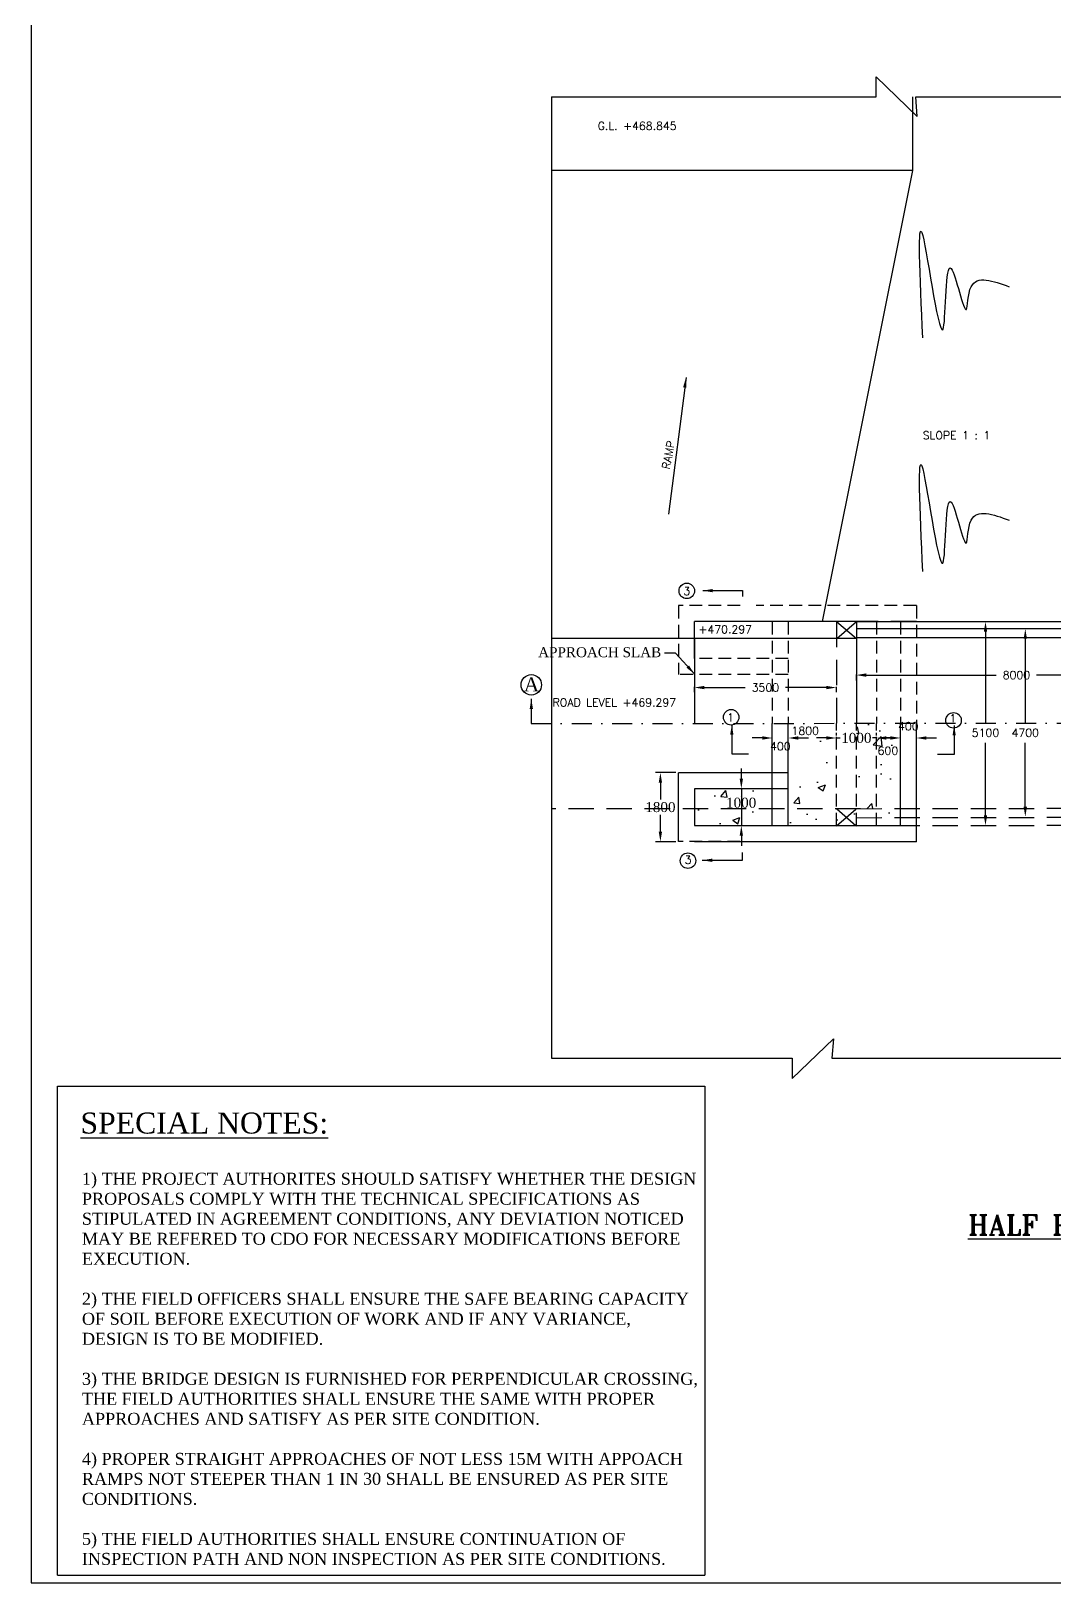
# Model space of a CAD drawing. Header units: millimetres. Extents: x 173 to 1182, y 876 to 1915.
# Drawn here: x 173.3 to 429.1, y 876.3 to 1264.2 of the extents above; entities that cross this region are included whole.
import ezdxf
from ezdxf.enums import TextEntityAlignment as Align

# ---------------------------------------------------------------- set-up
doc = ezdxf.new("R2010")
doc.units = ezdxf.units.MM
doc.linetypes.add('DASHDOTX2', pattern=[2, 1, -0.5, 0, -0.5])
doc.linetypes.add('HIDDEN', pattern=[9.525, 6.35, -3.175])
doc.styles.add('ROMANS', font='romans')
doc.styles.add('ROMANT', font='romant')
doc.styles.get("Standard").update_dxf_attribs({"font": 'times.ttf'})
doc.styles.add('TIMES NEW ROMAN', font='times.ttf')
doc.dimstyles.new('ISO-25', dxfattribs={"dimtxt": 2.5, "dimasz": 2.5, "dimexe": 1.25, "dimexo": 0.625, "dimtad": 0, "dimtih": 1, "dimtoh": 1, "dimlfac": 100, "dimtxsty": 'TIMES NEW ROMAN', "dimcen": 2.5, "dimadec": 0, "dimazin": 0, "dimtfac": 1, "dimtmove": 0, "dimatfit": 3, "dimfxl": 1, "dimarcsym": 0})
doc.dimstyles.get("Standard").update_dxf_attribs({"dimtxt": 2, "dimasz": 2.5, "dimexe": 0.18, "dimexo": 0.18, "dimgap": 1.5, "dimtad": 0, "dimtih": 1, "dimtoh": 1, "dimdec": 0, "dimlfac": 100, "dimzin": 0, "dimdsep": 46, "dimtxsty": 'ROMANS', "dimcen": 0.09, "dimadec": 0, "dimazin": 0, "dimtfac": 1, "dimtdec": 0, "dimtofl": 0, "dimtmove": 1, "dimatfit": 1, "dimfxl": 1, "dimtolj": 1, "dimtzin": 0, "dimarcsym": 0})
doc.dimstyles.new('STANDARD$0', dxfattribs={"dimscale": 88.888889, "dimtxt": 0.02, "dimasz": 0.02, "dimexe": 0.1, "dimexo": 0.1, "dimgap": 0.09, "dimtad": 2, "dimtih": 1, "dimtoh": 1, "dimdec": 0, "dimzin": 1, "dimdsep": 46, "dimtxsty": 'Standard', "dimcen": 0.09, "dimadec": 0, "dimazin": 0, "dimtfac": 1, "dimtdec": 4, "dimtofl": 0, "dimtmove": 0, "dimatfit": 3, "dimfxl": 1, "dimtolj": 1, "dimtzin": 1, "dimarcsym": 0})

# ---------------------------------------------------------------- blocks, each defined once
blk = doc.blocks.new('A$C697F229C')
at = {"style": 'ROMANT'}
blk.add_text('%%UHALF PLAN AT TOP AND HALF PLAN AT BOTTOM', height=5, dxfattribs=at).set_placement((100.38, 1), align=Align.CENTER)
blk = doc.blocks.new('*D70')
at = {"color": 0, "lineweight": -2, "transparency": 16777216}
for p, q in [((421.73, 1112.28), (421.73, 1091.28)), ((421.73, 1070.28), (421.73, 1086.28))]:
    blk.add_line(p, q, dxfattribs=at)
at = {"color": 0, "transparency": 16777216}
for points in [[(421.32, 1112.28), (422.15, 1112.28), (421.73, 1114.78)], [(421.32, 1070.28), (422.15, 1070.28), (421.73, 1067.78)]]:
    blk.add_solid(points, dxfattribs=at)
at = {"layer": 'Defpoints', "color": 0, "transparency": 16777216}
for p in [(421.73, 1114.78), (421.73, 1067.78), (421.73, 1067.78)]:
    blk.add_point(p, dxfattribs=at)
at = {"color": 0, "transparency": 16777216, "insert": (421.73, 1088.78), "char_height": 2, "attachment_point": 5, "style": 'ROMANS'}
blk.add_mtext('\\A1;4700', dxfattribs=at)
blk = doc.blocks.new('*D71')
at = {"color": 0, "lineweight": -2, "transparency": 16777216}
for p, q in [((409.88, 1116.56), (411.96, 1116.56)), ((411.78, 1114.06), (411.78, 1091.28)), ((411.78, 1068.11), (411.78, 1086.28)), ((409.88, 1065.61), (411.96, 1065.61))]:
    blk.add_line(p, q, dxfattribs=at)
at = {"color": 0, "transparency": 16777216}
for points in [[(411.37, 1114.06), (412.2, 1114.06), (411.78, 1116.56)], [(411.37, 1068.11), (412.2, 1068.11), (411.78, 1065.61)]]:
    blk.add_solid(points, dxfattribs=at)
at = {"layer": 'Defpoints', "color": 0, "transparency": 16777216}
for p in [(409.7, 1116.56), (409.7, 1065.61), (411.78, 1065.61)]:
    blk.add_point(p, dxfattribs=at)
at = {"color": 0, "transparency": 16777216, "insert": (411.78, 1088.78), "char_height": 2, "attachment_point": 5, "style": 'ROMANS'}
blk.add_mtext('\\A1;5100', dxfattribs=at)
blk = doc.blocks.new('*D72')
at = {"color": 0, "lineweight": -2, "transparency": 16777216}
for p, q in [((388.01, 1087.48), (385.51, 1087.48)), ((390.51, 1086.04), (390.51, 1087.66)), ((394.51, 1086.04), (394.51, 1087.66)), ((397.01, 1087.48), (399.51, 1087.48))]:
    blk.add_line(p, q, dxfattribs=at)
at = {"color": 0, "transparency": 16777216}
for points in [[(388.01, 1087.9), (388.01, 1087.06), (390.51, 1087.48)], [(397.01, 1087.9), (397.01, 1087.06), (394.51, 1087.48)]]:
    blk.add_solid(points, dxfattribs=at)
at = {"layer": 'Defpoints', "color": 0, "transparency": 16777216}
for p in [(394.51, 1087.48), (390.51, 1085.86), (394.51, 1085.86)]:
    blk.add_point(p, dxfattribs=at)
at = {"color": 0, "transparency": 16777216, "insert": (392.51, 1090.41), "char_height": 2, "attachment_point": 5, "style": 'ROMANS'}
blk.add_mtext('\\A1;400', dxfattribs=at)
blk = doc.blocks.new('*D89')
at = {"color": 0, "lineweight": -2, "transparency": 16777216}
for p, q in [((372.01, 1087.48), (369.51, 1087.48)), ((374.51, 1088.1), (374.51, 1088.73)), ((374.51, 1087.48), (375.47, 1087.48)), ((384.51, 1087.48), (383.54, 1087.48)), ((384.51, 1088.1), (384.51, 1088.73)), ((387.01, 1087.48), (389.51, 1087.48))]:
    blk.add_line(p, q, dxfattribs=at)
at = {"color": 0, "transparency": 16777216}
for points in [[(372.01, 1087.9), (372.01, 1087.06), (374.51, 1087.48)], [(387.01, 1087.9), (387.01, 1087.06), (384.51, 1087.48)]]:
    blk.add_solid(points, dxfattribs=at)
at = {"layer": 'Defpoints', "color": 0, "transparency": 16777216}
for p in [(374.51, 1087.48), (384.51, 1087.48), (384.51, 1087.48)]:
    blk.add_point(p, dxfattribs=at)
at = {"color": 0, "transparency": 16777216, "insert": (379.51, 1087.48), "char_height": 2.5, "attachment_point": 5, "style": 'TIMES NEW ROMAN'}
blk.add_mtext('1000', dxfattribs=at)
blk = doc.blocks.new('*D73')
at = {"color": 0, "lineweight": -2, "transparency": 16777216}
for p, q in [((379.51, 1101.86), (379.51, 1103.38)), ((382.01, 1103.2), (414.48, 1103.2)), ((457.01, 1103.2), (424.53, 1103.2)), ((459.51, 1102.27), (459.51, 1103.38))]:
    blk.add_line(p, q, dxfattribs=at)
at = {"color": 0, "transparency": 16777216}
for points in [[(382.01, 1103.62), (382.01, 1102.78), (379.51, 1103.2)], [(457.01, 1103.62), (457.01, 1102.78), (459.51, 1103.2)]]:
    blk.add_solid(points, dxfattribs=at)
at = {"layer": 'Defpoints', "color": 0, "transparency": 16777216}
for p in [(379.51, 1101.68), (459.51, 1103.2), (459.51, 1102.09)]:
    blk.add_point(p, dxfattribs=at)
at = {"color": 0, "transparency": 16777216, "insert": (419.51, 1103.2), "char_height": 2, "attachment_point": 5, "style": 'ROMANS'}
blk.add_mtext('\\A1;8000', dxfattribs=at)
blk = doc.blocks.new('*D74')
at = {"color": 0, "lineweight": -2, "transparency": 16777216}
for p, q in [((339.03, 1098.97), (339.03, 1100.26)), ((341.53, 1100.08), (351.74, 1100.08)), ((372.01, 1100.08), (361.79, 1100.08)), ((374.51, 1098.97), (374.51, 1100.26))]:
    blk.add_line(p, q, dxfattribs=at)
at = {"color": 0, "transparency": 16777216}
for points in [[(341.53, 1100.5), (341.53, 1099.66), (339.03, 1100.08)], [(372.01, 1100.5), (372.01, 1099.66), (374.51, 1100.08)]]:
    blk.add_solid(points, dxfattribs=at)
at = {"layer": 'Defpoints', "color": 0, "transparency": 16777216}
for p in [(339.03, 1098.79), (374.51, 1100.08), (374.51, 1098.79)]:
    blk.add_point(p, dxfattribs=at)
at = {"color": 0, "transparency": 16777216, "insert": (356.77, 1100.08), "char_height": 2, "attachment_point": 5, "style": 'ROMANS'}
blk.add_mtext('\\A1;3500', dxfattribs=at)
blk = doc.blocks.new('*D93')
at = {"color": 0, "lineweight": -2, "transparency": 16777216}
for p, q in [((356.01, 1087.48), (353.51, 1087.48)), ((358.51, 1086.04), (358.51, 1087.66)), ((362.51, 1086.04), (362.51, 1087.66)), ((365.01, 1087.48), (367.51, 1087.48))]:
    blk.add_line(p, q, dxfattribs=at)
at = {"color": 0, "transparency": 16777216}
for points in [[(356.01, 1087.9), (356.01, 1087.06), (358.51, 1087.48)], [(365.01, 1087.9), (365.01, 1087.06), (362.51, 1087.48)]]:
    blk.add_solid(points, dxfattribs=at)
at = {"layer": 'Defpoints', "color": 0, "transparency": 16777216}
for p in [(362.51, 1087.48), (358.51, 1085.86), (362.51, 1085.86)]:
    blk.add_point(p, dxfattribs=at)
at = {"color": 0, "transparency": 16777216, "insert": (360.51, 1085.4), "char_height": 2, "attachment_point": 5, "style": 'ROMANS'}
blk.add_mtext('\\A1;400', dxfattribs=at)
blk = doc.blocks.new('*D97')
at = {"color": 0, "linetype": 'HIDDEN', "lineweight": -2, "transparency": 16777216}
for p, q in [((334.4, 1078.81), (329.29, 1078.81)), ((330.54, 1076.31), (330.54, 1072.08)), ((330.54, 1064.06), (330.54, 1068.29)), ((334.4, 1061.56), (329.29, 1061.56))]:
    blk.add_line(p, q, dxfattribs=at)
at = {"color": 0, "linetype": 'HIDDEN', "transparency": 16777216}
for points in [[(330.12, 1076.31), (330.95, 1076.31), (330.54, 1078.81)], [(330.12, 1064.06), (330.95, 1064.06), (330.54, 1061.56)]]:
    blk.add_solid(points, dxfattribs=at)
at = {"layer": 'Defpoints', "color": 0, "linetype": 'HIDDEN', "transparency": 16777216}
for p in [(330.54, 1078.81), (335.03, 1078.81), (335.03, 1061.56)]:
    blk.add_point(p, dxfattribs=at)
at = {"color": 0, "linetype": 'HIDDEN', "transparency": 16777216, "insert": (330.54, 1070.19), "char_height": 2.5, "attachment_point": 5, "style": 'TIMES NEW ROMAN'}
blk.add_mtext('1800', dxfattribs=at)
blk = doc.blocks.new('*D106')
at = {"color": 0, "lineweight": -2, "transparency": 16777216}
for p, q in [((350.77, 1077.31), (350.77, 1079.81)), ((350.14, 1074.81), (349.52, 1074.81)), ((350.77, 1074.81), (350.77, 1065.56)), ((350.14, 1065.56), (349.52, 1065.56)), ((350.77, 1063.06), (350.77, 1060.56))]:
    blk.add_line(p, q, dxfattribs=at)
at = {"color": 0, "transparency": 16777216}
for points in [[(350.35, 1077.31), (351.18, 1077.31), (350.77, 1074.81)], [(350.35, 1063.06), (351.18, 1063.06), (350.77, 1065.56)]]:
    blk.add_solid(points, dxfattribs=at)
at = {"layer": 'Defpoints', "color": 0, "transparency": 16777216}
for p in [(350.77, 1074.81), (350.77, 1065.56), (350.77, 1065.56)]:
    blk.add_point(p, dxfattribs=at)
at = {"color": 0, "transparency": 16777216, "insert": (350.72, 1071.29), "char_height": 2.5, "attachment_point": 5, "style": 'TIMES NEW ROMAN'}
blk.add_mtext('1000', dxfattribs=at)

msp = doc.modelspace()

# ---------------------------------------------------------------- hatches: boundary and pattern name
h = msp.add_hatch()
h.set_pattern_fill('AR-CONC', color=0, scale=0.1, style=0)
h.set_pattern_definition([(50, (0, 31.635), (18.21847, -1.5939), [1.905, -20.955]), (355, (0, 31.635), (-3.52428, 19.10566), [1.524, -16.764]), (100.451, (1.518, 31.502), (14.69425, 17.51167), [1.619, -17.809]), (46.1842, (0, 36.715), (27.1079, -4.20423), [2.8575, -31.4325]), (96.6356, (2.26, 36.364), (23.7404, 24.74256), [2.4285, -26.7135]), (351.184, (0, 36.715), (23.74046, 24.7425), [2.286, -25.146]), (21, (2.54, 35.445), (15.16149, -10.22655), [1.905, -20.955]), (326, (2.54, 35.445), (6.1802, 18.4188), [1.524, -16.764]), (71.4514, (3.803, 34.592), (21.34165, 8.19229), [1.619, -17.809]), (37.5, (0, 31.6346), (0.30886, 8.455504), [0, -16.5608, 0, -17.018, 0, -16.8275]), (7.5, (0, 31.635), (6.681966, 10.01806), [0, -9.7028, 0, -16.1798, 0, -6.4135]), (327.5, (-5.664, 31.6346), (13.55906, -0.572874), [0, -6.35, 0, -19.812, 0, -26.289]), (317.5, (-8.204, 31.635), (14.81292, 2.54265), [0, -8.255, 0, -13.1572, 0, -18.669])])
h.paths.add_polyline_path([(374.50758, 1091.14608), (362.50758, 1091.13301), (362.50758, 1069.80798), (374.50758, 1069.80798)])
h.paths.add_polyline_path([(374.50758, 1069.80798), (362.50758, 1069.80798), (362.50758, 1065.55798), (374.50758, 1065.55798)])
h.paths.add_polyline_path([(358.50758, 1069.80798), (339.02565, 1069.80798), (339.02565, 1065.55798), (358.50758, 1065.55798)])
h.paths.add_polyline_path([(358.50758, 1074.80798), (339.02565, 1074.80798), (339.02565, 1069.80798), (358.50758, 1069.80798)])
h.paths.add_polyline_path([(384.50758, 1091.15697), (379.50758, 1091.15152), (379.50758, 1069.80798), (384.50758, 1069.81732)])
h.paths.add_polyline_path([(390.50758, 1091.1635), (384.50758, 1091.15697), (384.50758, 1069.81732), (390.50758, 1069.82854)])
h.paths.add_polyline_path([(390.50758, 1067.57854), (384.50758, 1067.56732), (384.50758, 1065.56732), (390.50758, 1065.57854)])
h.paths.add_polyline_path([(390.50758, 1069.82854), (384.50758, 1069.81732), (384.50758, 1067.56732), (390.50758, 1067.57854)])
h.paths.add_polyline_path([(384.50758, 1067.56732), (379.50758, 1067.55798), (379.50758, 1065.55798), (384.50758, 1065.56732)])
h.paths.add_polyline_path([(379.50758, 1069.80798), (377.03582, 1067.70699), (379.50758, 1065.55798)])
h.paths.add_polyline_path([(379.50758, 1069.80798), (374.61929, 1069.80798), (377.03582, 1067.70699)])
h.paths.add_polyline_path([(374.61929, 1069.80798), (374.50758, 1069.80798), (374.50758, 1065.55798), (377.03582, 1067.70699)])
h.paths.add_polyline_path([(377.03582, 1067.70699), (374.50758, 1065.55798), (379.50758, 1065.55798)])
h.paths.add_polyline_path([(454.50758, 1091.23321), (451.50758, 1091.22994), (451.50758, 1069.94253), (454.50758, 1069.94813)])
h.paths.add_polyline_path([(459.50758, 1091.23865), (454.50758, 1091.23321), (454.50758, 1069.94813), (459.50758, 1069.95748)])
h.paths.add_polyline_path([(464.50758, 1091.2441), (459.50758, 1091.23865), (459.50758, 1069.95748), (464.50758, 1069.96682)])
h.paths.add_polyline_path([(467.50758, 1091.24737), (464.50758, 1091.2441), (464.50758, 1069.96682), (467.50758, 1069.97243)])
h.paths.add_polyline_path([(464.50714, 1067.71682), (459.50758, 1067.70748), (459.50758, 1065.70748), (464.06031, 1065.71598, 0.103606467)])
h.paths.add_polyline_path([(464.50758, 1069.96682), (459.50758, 1069.95748), (459.50758, 1067.70748), (464.50714, 1067.71682, 0.003310786), (464.50758, 1067.78303)])
h.paths.add_polyline_path([(459.50758, 1069.95748), (454.50758, 1069.94813), (454.50758, 1067.78303, 0.004245151), (454.5083, 1067.69813), (459.50758, 1067.70748)])
h.paths.add_polyline_path([(454.50758, 1069.94813), (451.50758, 1069.94253), (451.50758, 1067.78303, 0.002828347), (451.50809, 1067.69253), (454.50758, 1067.69813)])
h.paths.add_polyline_path([(467.23751, 1065.72192), (464.06031, 1065.71598, -0.294224936), (459.50758, 1062.78303), (459.50758, 1059.78303, 0.339794876)])
h.paths.add_polyline_path([(459.50758, 1065.70748), (454.96261, 1065.69898, 0.293209978), (459.50758, 1062.78303)])
h.paths.add_polyline_path([(464.06031, 1065.71598), (459.50758, 1065.70748), (459.50758, 1062.78303, 0.294224936)], flags=17)
h.paths.add_polyline_path([(459.50758, 1062.78303, -0.293209978), (454.96261, 1065.69898), (451.78541, 1065.69305, 0.338752973), (459.50758, 1059.78303)])
h.paths.add_polyline_path([(357.43615, 1090.4814), (363.57901, 1090.4814), (363.57901, 1087.4814), (357.43615, 1087.4814)], flags=9)
h.paths.add_polyline_path([(346.68953, 1073.18188), (354.7582, 1073.18188), (354.7582, 1069.38862), (346.68953, 1069.38862)], flags=9)
h.paths.add_polyline_path([(375.47324, 1092.95461), (383.54192, 1092.95461), (383.54192, 1089.16135), (375.47324, 1089.16135)], flags=9)
h.paths.add_polyline_path([(384.70387, 1086.36524), (390.75149, 1086.36524), (390.75149, 1089.36524), (384.70387, 1089.36524)], flags=9)
h.paths.add_polyline_path([(455.62663, 1078.08287), (463.38853, 1078.08287), (463.38853, 1075.08287), (455.62663, 1075.08287)], flags=9)
h.paths.add_polyline_path([(455.62663, 1083.2269), (463.38853, 1083.2269), (463.38853, 1080.2269), (455.62663, 1080.2269)], flags=9)

# ---------------------------------------------------------------- linework, layer by layer
at = {"color": 0}
for p, q in [((173.25993, 1471.28119), (173.25993, 876.28119)), ((384.43913, 1252.76552), (394.73704, 1242.8567)), ((384.43913, 1247.75063), (384.43913, 1252.76552)), ((303.36222, 1247.75063), (373.42357, 1247.75063)), ((303.36222, 1247.75063), (303.36222, 1007.41679)), ((373.42357, 1247.75063), (384.43913, 1247.75063)), ((393.50312, 1247.75063), (393.50312, 1229.28928)), ((394.73704, 1242.8567), (394.35605, 1247.75063)), ((394.35605, 1247.75063), (499.50312, 1247.75063)), ((393.50312, 1229.28928), (303.36222, 1229.28928)), ((393.50312, 1229.28928), (370.95686, 1116.55798)), ((374.50758, 1116.55798), (339.02565, 1116.55798)), ((339.02565, 1112.30798), (339.02565, 1116.55798)), ((339.02565, 1107.31442), (339.02565, 1116.55772)), ((379.50758, 1116.55798), (374.50758, 1116.55798)), ((374.50758, 1116.55798), (379.50758, 1112.30798)), ((374.61929, 1112.30798), (379.50758, 1116.55798)), ((379.50758, 1116.55798), (379.50758, 1091.05798)), ((379.50758, 1116.55798), (499.50758, 1116.55798)), ((499.50312, 1114.78222), (379.50758, 1114.78222)), ((379.50758, 1112.30798), (303.28178, 1112.30798)), ((339.02565, 1112.30798), (339.02538, 1091.0612)), ((499.50758, 1112.53222), (379.50758, 1112.53222)), ((358.50758, 1065.56458), (358.50758, 1091.06458)), ((362.50758, 1065.56458), (362.50758, 1091.06458)), ((390.50758, 1065.55798), (390.50758, 1091.05798)), ((394.50758, 1061.55798), (394.50758, 1091.05798)), ((335.02575, 1061.56467), (335.02554, 1078.80798)), ((362.50758, 1078.80798), (335.02554, 1078.80798)), ((362.50758, 1074.80798), (339.02559, 1074.80798)), ((339.02565, 1074.80798), (339.02565, 1065.56467)), ((394.50758, 1065.55798), (339.02565, 1065.55798)), ((379.50758, 1065.55798), (374.50758, 1065.55798)), ((394.50758, 1061.55798), (339.02565, 1061.55798)), ((363.50664, 1002.4019), (373.80456, 1012.31072)), ((373.80456, 1012.31072), (373.42357, 1007.41679)), ((303.36222, 1007.41679), (363.50664, 1007.41679)), ((363.50664, 1007.41679), (363.50664, 1002.4019)), ((373.42357, 1007.41679), (499.50312, 1007.41679)), ((173.25993, 876.28119), (1068.25993, 876.28119))]:
    msp.add_line(p, q, dxfattribs=at)
at = {"color": 0, "linetype": 'HIDDEN', "ltscale": 0.5}
for p, q in [((335.02575, 1120.55772), (335.02554, 1103.31442)), ((350.50758, 1120.55798), (335.02575, 1120.55798)), ((394.50758, 1120.55798), (354.50758, 1120.55798)), ((394.50758, 1120.55798), (394.50758, 1091.05798)), ((358.50758, 1116.55798), (358.50758, 1091.05798)), ((362.50758, 1116.55798), (362.50758, 1091.05798)), ((384.50758, 1116.55798), (384.50758, 1091.05798)), ((390.50758, 1116.55798), (390.50758, 1091.05798)), ((362.50758, 1107.31442), (339.02559, 1107.31442)), ((362.50758, 1103.31442), (335.02554, 1103.31442)), ((374.50758, 1065.55798), (374.50758, 1091.05798)), ((379.50758, 1065.55798), (379.50758, 1091.05798)), ((384.50758, 1065.55798), (384.50758, 1091.05798)), ((350.50758, 1061.56467), (335.02575, 1061.56467))]:
    msp.add_line(p, q, dxfattribs=at)
at = {"color": 0, "linetype": 'HIDDEN'}
for p, q in [((394.50758, 1116.55798), (354.50758, 1116.55798)), ((374.50758, 1116.55798), (374.50758, 1091.05798)), ((380.57605, 1069.80798), (303.28178, 1069.80798)), ((374.50758, 1065.55798), (379.50758, 1069.80798)), ((374.61929, 1069.80798), (379.50758, 1065.55798)), ((379.50758, 1069.80798), (499.50312, 1070.03222)), ((379.50758, 1067.55798), (499.50312, 1067.78222)), ((379.50758, 1065.55798), (499.50312, 1065.78222))]:
    msp.add_line(p, q, dxfattribs=at)
at = {"color": 0, "linetype": 'DASHDOTX2', "ltscale": 5}
msp.add_line((298.28178, 1091.06305), (499.50312, 1091.28222), dxfattribs=at)
for p, q in [((179.85038, 1000.46134), (341.64869, 1000.46134)), ((179.85038, 878.20395), (179.85038, 1000.46134)), ((341.64869, 1000.46134), (341.64869, 878.20395)), ((179.85038, 878.20395), (341.64869, 878.20395))]:
    msp.add_line(p, q)
at = {"color": 0}
for centre, radius in [((337.13155, 1124.24763), 1.93746), ((298.28178, 1100.76305), 2.54951), ((348.22383, 1092.66), 1.93746), ((403.79718, 1091.88918), 1.93746), ((337.42239, 1056.80319), 1.93746)]:
    msp.add_circle(centre, radius, dxfattribs=at)
for points in [[(396.08993, 1187.473), (396.08993, 1213.08157), (401.31013, 1190.08128), (403.20839, 1204.7825), (407.00489, 1194.58649), (408.1913, 1200.27729), (417.68257, 1200.27729)], [(396.08993, 1129.11213), (396.08993, 1154.72071), (401.31013, 1131.72041), (403.20839, 1146.42163), (407.00489, 1136.22563), (408.1913, 1141.91642), (417.68257, 1141.91642)]]:
    msp.add_spline(points, degree=3, dxfattribs=at)

# ---------------------------------------------------------------- block references
msp.add_blockref('A$C697F229C', (392.94953, 962.26222), dxfattribs=at)

# ---------------------------------------------------------------- texts
at = {"color": 0, "style": 'ROMANS'}
for s, p in [('G.L. +468.845', (314.88239, 1239.46073)), ('SLOPE 1 : 1', (396.0757, 1162.12599)), (' +470.297', (338.69348, 1113.62683)), (' ROAD LEVEL +469.297', (302.23201, 1095.35011)), ('1', (347.20608, 1091.61299)), ('1800', (363.29815, 1088.2753)), ('1', (402.77412, 1091.42371)), ('600', (384.82291, 1083.28609))]:
    msp.add_text(s, height=2, dxfattribs=at).set_placement(p)
for s, rotation, p in [('RAMP', 79.2424673, (332.85693, 1154.50231)), ('3', 1.1437669, (336.30823, 1123.17954)), ('3', 1.1437669, (336.59907, 1055.99716))]:
    msp.add_text(s, height=2, rotation=rotation, dxfattribs=at).set_placement(p)
msp.add_text('%%USPECIAL NOTES:', height=5.25).set_placement((185.60389, 988.61029))
at = {"color": 0}
for s, insert, char_height, width, attachment_point in [('APPROACH SLAB', (330.74119, 1110.16829), 2.5, 100, 3), ('A', (296.41683, 1102.61611), 3.5, 4.365, 1)]:
    msp.add_mtext(s, dxfattribs=dict(at, insert=insert, char_height=char_height, width=width, attachment_point=attachment_point))
at = {"insert": (185.97262, 978.81722), "char_height": 3, "width": 153.7626316, "attachment_point": 1}
msp.add_mtext('1) THE PROJECT AUTHORITES SHOULD SATISFY WHETHER THE DESIGN PROPOSALS COMPLY WITH THE TECHNICAL SPECIFICATIONS AS STIPULATED IN AGREEMENT CONDITIONS, ANY DEVIATION NOTICED MAY BE REFERED TO CDO FOR NECESSARY MODIFICATIONS BEFORE EXECUTION.\\P\\P2) THE FIELD OFFICERS SHALL ENSURE THE SAFE BEARING CAPACITY OF SOIL BEFORE EXECUTION OF WORK AND IF ANY VARIANCE, DESIGN IS TO BE MODIFIED.\\P\\P3) THE BRIDGE DESIGN IS FURNISHED FOR PERPENDICULAR CROSSING, THE FIELD AUTHORITIES SHALL ENSURE THE SAME WITH PROPER APPROACHES AND SATISFY AS PER SITE CONDITION.\\P\\P4) PROPER STRAIGHT APPROACHES OF NOT LESS 15M WITH APPOACH RAMPS NOT STEEPER THAN 1 IN 30 SHALL BE ENSURED AS PER SITE CONDITIONS.\\P\\P5) THE FIELD AUTHORITIES SHALL ENSURE CONTINUATION OF INSPECTION PATH AND NON INSPECTION AS PER SITE CONDITIONS.', dxfattribs=at)

# ---------------------------------------------------------------- dimensions: what is measured, and where the dimension line sits
at = {"color": 0}
for base, p1, p2, text, dimstyle, override, picture, middle in [((411.78318, 1065.6144), (409.70184, 1116.55798), (409.70215, 1065.6144), '5100', 'STANDARD$0', {"dimscale": 1, "dimtxt": 2, "dimasz": 2.5, "dimexe": 0.18, "dimexo": 0.18, "dimgap": 1.5, "dimtad": 0, "dimlfac": 100, "dimzin": 0, "dimtxsty": 'ROMANS', "dimtdec": 0, "dimtmove": 1, "dimatfit": 1, "dimtzin": 0}, '*D71', (411.78318, 1088.78222)), ((350.76656, 1065.55798), (350.76656, 1074.80798), (350.76656, 1065.55798), '1000', 'ISO-25', {"dimtmove": 2}, '*D106', (350.72387, 1071.28525))]:
    dim = msp.add_linear_dim(base=base, p1=p1, p2=p2, angle=90, text=text, dimstyle=dimstyle, override=override, dxfattribs=at)
    dim.commit()
    dim.dimension.update_dxf_attribs({"geometry": picture, "text_midpoint": middle, "dimtype": 160})
dim = msp.add_linear_dim(base=(421.73387, 1067.78222), p1=(421.73387, 1114.78222), p2=(421.73387, 1067.78222), angle=90, dimstyle='STANDARD$0', override={"dimscale": 1, "dimtxt": 2, "dimasz": 2.5, "dimexe": 0.18, "dimexo": 0.18, "dimgap": 1.5, "dimtad": 0, "dimlfac": 100, "dimzin": 0, "dimtxsty": 'ROMANS', "dimtdec": 0, "dimtmove": 1, "dimatfit": 1, "dimtzin": 0}, dxfattribs=at)
dim.commit()
dim.dimension.update_dxf_attribs({"geometry": '*D70', "text_midpoint": (421.73387, 1088.78222), "dimtype": 160})
for base, p1, p2, text, override, picture, middle in [((459.50758, 1103.199), (379.50758, 1101.68387), (459.50758, 1102.0881), '8000', {"dimscale": 1, "dimtxt": 2, "dimasz": 2.5, "dimexe": 0.18, "dimexo": 0.18, "dimgap": 1.5, "dimtad": 0, "dimlfac": 100, "dimzin": 0, "dimtxsty": 'ROMANS', "dimtdec": 0, "dimtmove": 1, "dimatfit": 1, "dimtzin": 0}, '*D73', (419.50758, 1103.199)), ((374.50758, 1100.07908), (339.02565, 1098.79043), (374.50758, 1098.79043), '3500', {"dimscale": 1, "dimtxt": 2, "dimasz": 2.5, "dimexe": 0.18, "dimexo": 0.18, "dimgap": 1.5, "dimtad": 0, "dimlfac": 100, "dimzin": 0, "dimtxsty": 'ROMANS', "dimtdec": 0, "dimtmove": 2, "dimatfit": 1, "dimtzin": 0}, '*D74', (356.76662, 1100.07908))]:
    dim = msp.add_linear_dim(base=base, p1=p1, p2=p2, text=text, dimstyle='STANDARD$0', override=override, dxfattribs=at)
    dim.commit()
    dim.dimension.update_dxf_attribs({"geometry": picture, "text_midpoint": middle})
dim = msp.add_linear_dim(base=(394.50758, 1087.47884), p1=(390.50758, 1085.85721), p2=(394.50758, 1085.85721), dimstyle='STANDARD$0', override={"dimscale": 1, "dimtxt": 2, "dimasz": 2.5, "dimexe": 0.18, "dimexo": 0.18, "dimgap": 1.5, "dimtad": 0, "dimlfac": 100, "dimzin": 0, "dimtxsty": 'ROMANS', "dimtdec": 0, "dimtmove": 2, "dimatfit": 1, "dimtzin": 0}, dxfattribs=at)
dim.commit()
dim.dimension.update_dxf_attribs({"geometry": '*D72', "text_midpoint": (392.50758, 1090.40884)})
dim = msp.add_linear_dim(base=(362.50758, 1087.47884), p1=(358.50758, 1085.85721), p2=(362.50758, 1085.85721), dimstyle='STANDARD$0', override={"dimscale": 1, "dimtxt": 2, "dimasz": 2.5, "dimexe": 0.18, "dimexo": 0.18, "dimgap": 1.5, "dimtad": 0, "dimlfac": 100, "dimzin": 0, "dimtxsty": 'ROMANS', "dimtdec": 0, "dimtmove": 2, "dimatfit": 1, "dimtzin": 0}, dxfattribs=at)
dim.commit()
dim.dimension.update_dxf_attribs({"geometry": '*D93', "text_midpoint": (360.50758, 1085.40226), "dimtype": 160})
dim = msp.add_linear_dim(base=(384.50758, 1087.47884), p1=(374.50758, 1087.47884), p2=(384.50758, 1087.47884), dimstyle='ISO-25', dxfattribs=at)
dim.commit()
dim.dimension.update_dxf_attribs({"geometry": '*D89', "text_midpoint": (379.50758, 1087.47884)})
at = {"color": 0, "linetype": 'HIDDEN'}
dim = msp.add_linear_dim(base=(330.53572, 1078.80798), p1=(335.02575, 1061.56467), p2=(335.02554, 1078.80798), angle=90, text='1800', dimstyle='ISO-25', dxfattribs=at)
dim.commit()
dim.dimension.update_dxf_attribs({"geometry": '*D97', "text_midpoint": (330.53572, 1070.18633)})

# ---------------------------------------------------------------- leaders
at = {"color": 0}
for points, dimstyle, override in [([(336.94231, 1177.58463), (332.5879, 1143.42365)], 'ISO-25', {"dimgap": 0.625, "dimtad": 0}), ([(341.1194, 1124.30176), (351.07379, 1124.30176), (351.07379, 1122.85298)], 'Standard', {"dimgap": 1.5, "dimtad": 0}), ([(339.05909, 1103.47302), (334.30231, 1108.69405), (331.52631, 1108.69405)], 'ISO-25', {"dimgap": 0.625, "dimtad": 0}), ([(298.28178, 1097.26305), (298.28178, 1091.06305)], 'Standard', {"dimgap": 0.09, "dimtad": 0}), ([(348.38413, 1090.7941), (348.38413, 1083.55335), (352.59759, 1083.55335)], 'Standard', {"dimgap": 1.5, "dimtad": 0}), ([(403.95218, 1090.60483), (403.95218, 1083.36407), (399.76626, 1083.36407)], 'Standard', {"dimgap": 1.5, "dimtad": 0}), ([(340.97818, 1056.90956), (351.01956, 1056.90956), (351.01956, 1058.82527)], 'Standard', {"dimgap": 1.5, "dimtad": 0})]:
    msp.add_leader(points, dimstyle=dimstyle, override=override, dxfattribs=at)

doc.saveas('drawing.dxf')
